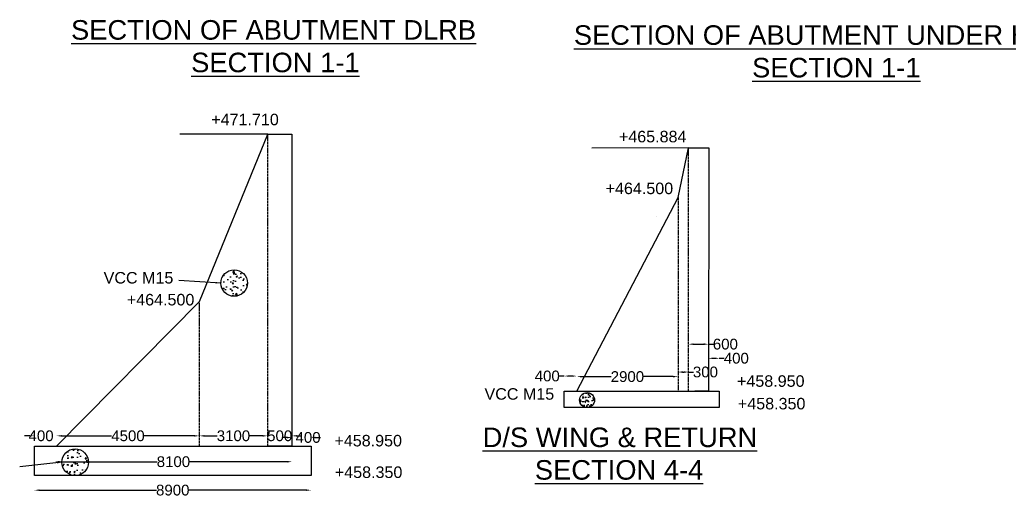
# Model space of a CAD drawing. Header units: metres. Extents: x 2437 to 5635, y 1328 to 3149.
# Drawn here: x 4100 to 5112, y 2042 to 2531 of the extents above; entities that cross this region are included whole.
import ezdxf

# ---------------------------------------------------------------- set-up
doc = ezdxf.new("R2010")
doc.units = ezdxf.units.M
doc.header["$MEASUREMENT"] = 0
doc.linetypes.add('ACAD_ISO02W100', pattern=[15, 12, -3])
doc.layers.add('DRAWING', color=7, linetype='Continuous')
doc.styles.get("Standard").update_dxf_attribs({"font": 'ARIAL_1.TTF'})
doc.dimstyles.get("Standard").update_dxf_attribs({"dimtxt": 11, "dimasz": 5, "dimexe": 0.18, "dimexo": 0.0625, "dimgap": 0.09, "dimtad": 0, "dimtih": 1, "dimtoh": 1, "dimdec": 0, "dimzin": 0, "dimdsep": 46, "dimtxsty": 'Standard', "dimcen": 0, "dimse1": 1, "dimse2": 1, "dimadec": 0, "dimazin": 0, "dimtfac": 1, "dimtdec": 0, "dimtofl": 0, "dimtmove": 0, "dimatfit": 3, "dimfxl": 0, "dimtolj": 1, "dimtzin": 0, "dimarcsym": 0})
pattern_1 = [(50, (-131.464, 518.637), (14.345204, -1.255043), [1.5, -16.5]), (355, (-131.464, 518.637), (-2.775027, 15.043843), [1.2, -13.2]), (100.4514, (-130.269, 518.533), (11.570188, 13.78879), [1.274804, -14.022842]), (46.1842, (-131.464, 522.637), (21.34482, -3.31038), [2.25, -24.75]), (96.6356, (-129.686, 522.362), (18.69325, 19.48236), [1.91221, -21.03426]), (351.1842, (-131.464, 522.637), (18.69324, 19.48237), [1.8, -19.8]), (21, (-129.464, 521.637), (11.93814, -8.052378), [1.5, -16.5]), (326, (-129.464, 521.637), (4.866307, 14.503), [1.2, -13.2]), (71.4514, (-128.47, 520.966), (16.804453, 6.45061), [1.274804, -14.022842]), (37.5, (-131.4644, 518.6374), (0.243197, 6.657877), [0, -13.04, 0, -13.4, 0, -13.25]), (7.5, (-131.4644, 518.6374), (5.261391, 7.888234), [0, -7.64, 0, -12.74, 0, -5.05]), (327.5, (-135.9244, 518.6374), (10.676449, -0.4510974), [0, -5, 0, -15.6, 0, -20.7]), (317.5, (-137.924, 518.637), (11.663723, 2.0021), [0, -6.5, 0, -10.36, 0, -14.7])]

# ---------------------------------------------------------------- blocks, each defined once
blk = doc.blocks.new('*D69')
at = {"layer": 'Defpoints', "color": 0, "transparency": 16777216}
for p in [(4136.1, 2077.2), (4378.6, 2078.4), (4378.6, 2077.2)]:
    blk.add_point(p, dxfattribs=at)
at = {"layer": 'DRAWING', "color": 0, "lineweight": -2, "transparency": 16777216}
for p, q in [((4141.1, 2078.4), (4240.9, 2078.4)), ((4373.6, 2078.4), (4273.9, 2078.4))]:
    blk.add_line(p, q, dxfattribs=at)
at = {"layer": 'DRAWING', "color": 0, "transparency": 16777216}
for points in [[(4141.1, 2079.3), (4141.1, 2077.6), (4136.1, 2078.4)], [(4373.6, 2079.3), (4373.6, 2077.6), (4378.6, 2078.4)]]:
    blk.add_solid(points, dxfattribs=at)
at = {"layer": 'DRAWING', "color": 0, "transparency": 16777216, "insert": (4257.4, 2078.4), "char_height": 11, "attachment_point": 5}
blk.add_mtext('\\A1;8100', dxfattribs=at)
blk = doc.blocks.new('*D70')
at = {"layer": 'Defpoints', "color": 0, "transparency": 16777216}
for p in [(4115.2, 2064.3), (4398.3, 2064.3), (4398.3, 2049.3)]:
    blk.add_point(p, dxfattribs=at)
at = {"layer": 'DRAWING', "color": 0, "lineweight": -2, "transparency": 16777216}
for p, q in [((4120.2, 2049.3), (4240.2, 2049.3)), ((4393.3, 2049.3), (4273.2, 2049.3))]:
    blk.add_line(p, q, dxfattribs=at)
at = {"layer": 'DRAWING', "color": 0, "transparency": 16777216}
for points in [[(4120.2, 2050.1), (4120.2, 2048.5), (4115.2, 2049.3)], [(4393.3, 2050.1), (4393.3, 2048.5), (4398.3, 2049.3)]]:
    blk.add_solid(points, dxfattribs=at)
at = {"layer": 'DRAWING', "color": 0, "transparency": 16777216, "insert": (4256.7, 2049.3), "char_height": 11, "attachment_point": 5}
blk.add_mtext('\\A1;8900', dxfattribs=at)
blk = doc.blocks.new('*D71')
at = {"layer": 'Defpoints', "color": 0, "transparency": 16777216}
for p in [(4137.9, 2104.9), (4115.2, 2094.4), (4137.9, 2094.4)]:
    blk.add_point(p, dxfattribs=at)
at = {"layer": 'DRAWING', "color": 0, "lineweight": -2, "transparency": 16777216}
for p, q in [((4110.2, 2104.9), (4105.2, 2104.9)), ((4142.9, 2104.9), (4147.9, 2104.9))]:
    blk.add_line(p, q, dxfattribs=at)
at = {"layer": 'DRAWING', "color": 0, "transparency": 16777216}
for points in [[(4110.2, 2105.7), (4110.2, 2104.1), (4115.2, 2104.9)], [(4142.9, 2105.7), (4142.9, 2104.1), (4137.9, 2104.9)]]:
    blk.add_solid(points, dxfattribs=at)
at = {"layer": 'DRAWING', "color": 0, "transparency": 16777216, "insert": (4122, 2104.9), "char_height": 11, "attachment_point": 5}
blk.add_mtext('\\A1;400', dxfattribs=at)
blk = doc.blocks.new('*D72')
at = {"layer": 'Defpoints', "color": 0, "transparency": 16777216}
for p in [(4137.9, 2104.9), (4283.9, 2104.9), (4283.9, 2104.9)]:
    blk.add_point(p, dxfattribs=at)
at = {"layer": 'DRAWING', "color": 0, "lineweight": -2, "transparency": 16777216}
for p, q in [((4142.9, 2104.9), (4194.2, 2104.9)), ((4278.9, 2104.9), (4227.6, 2104.9))]:
    blk.add_line(p, q, dxfattribs=at)
at = {"layer": 'DRAWING', "color": 0, "transparency": 16777216}
for points in [[(4142.9, 2105.7), (4142.9, 2104.1), (4137.9, 2104.9)], [(4278.9, 2105.7), (4278.9, 2104.1), (4283.9, 2104.9)]]:
    blk.add_solid(points, dxfattribs=at)
at = {"layer": 'DRAWING', "color": 0, "transparency": 16777216, "insert": (4210.9, 2104.9), "char_height": 11, "attachment_point": 5}
blk.add_mtext('\\A1;4500', dxfattribs=at)
blk = doc.blocks.new('*D73')
at = {"layer": 'Defpoints', "color": 0, "transparency": 16777216}
for p in [(4283.9, 2104.9), (4353.8, 2104.9), (4353.8, 2104.9)]:
    blk.add_point(p, dxfattribs=at)
at = {"layer": 'DRAWING', "color": 0, "lineweight": -2, "transparency": 16777216}
for p, q in [((4288.9, 2104.9), (4302.3, 2104.9)), ((4348.8, 2104.9), (4335.3, 2104.9))]:
    blk.add_line(p, q, dxfattribs=at)
at = {"layer": 'DRAWING', "color": 0, "transparency": 16777216}
for points in [[(4288.9, 2105.7), (4288.9, 2104.1), (4283.9, 2104.9)], [(4348.8, 2105.7), (4348.8, 2104.1), (4353.8, 2104.9)]]:
    blk.add_solid(points, dxfattribs=at)
at = {"layer": 'DRAWING', "color": 0, "transparency": 16777216, "insert": (4318.8, 2104.9), "char_height": 11, "attachment_point": 5}
blk.add_mtext('\\A1;3100', dxfattribs=at)
blk = doc.blocks.new('*D74')
at = {"layer": 'Defpoints', "color": 0, "transparency": 16777216}
for p in [(4353.8, 2104.9), (4378.5, 2104.9), (4378.5, 2104.9)]:
    blk.add_point(p, dxfattribs=at)
at = {"layer": 'DRAWING', "color": 0, "lineweight": -2, "transparency": 16777216}
for p, q in [((4348.8, 2104.9), (4343.8, 2104.9)), ((4383.5, 2104.9), (4388.5, 2104.9))]:
    blk.add_line(p, q, dxfattribs=at)
at = {"layer": 'DRAWING', "color": 0, "transparency": 16777216}
for points in [[(4348.8, 2105.7), (4348.8, 2104.1), (4353.8, 2104.9)], [(4383.5, 2105.7), (4383.5, 2104.1), (4378.5, 2104.9)]]:
    blk.add_solid(points, dxfattribs=at)
at = {"layer": 'DRAWING', "color": 0, "transparency": 16777216, "insert": (4366.1, 2104.9), "char_height": 11, "attachment_point": 5}
blk.add_mtext('\\A1;500', dxfattribs=at)
blk = doc.blocks.new('*D75')
at = {"layer": 'Defpoints', "color": 0, "transparency": 16777216}
for p in [(4378.5, 2104.9), (4397.7, 2104.9), (4397.7, 2103.2)]:
    blk.add_point(p, dxfattribs=at)
at = {"layer": 'DRAWING', "color": 0, "lineweight": -2, "transparency": 16777216}
for p, q in [((4373.5, 2103.2), (4368.5, 2103.2)), ((4402.7, 2103.2), (4407.7, 2103.2))]:
    blk.add_line(p, q, dxfattribs=at)
at = {"layer": 'DRAWING', "color": 0, "transparency": 16777216}
for points in [[(4373.5, 2104), (4373.5, 2102.3), (4378.5, 2103.2)], [(4402.7, 2104), (4402.7, 2102.3), (4397.7, 2103.2)]]:
    blk.add_solid(points, dxfattribs=at)
at = {"layer": 'DRAWING', "color": 0, "transparency": 16777216, "insert": (4395.1, 2103.2), "char_height": 11, "attachment_point": 5}
blk.add_mtext('\\A1;400', dxfattribs=at)
blk = doc.blocks.new('*D76')
at = {"layer": 'Defpoints', "color": 0, "transparency": 16777216}
for p in [(4669.9, 2166.1), (4657.2, 2150.7), (4669.9, 2150.7)]:
    blk.add_point(p, dxfattribs=at)
at = {"layer": 'DRAWING', "color": 0, "lineweight": -2, "transparency": 16777216}
for p, q in [((4657.2, 2166.1), (4652.2, 2166.1)), ((4664.9, 2166.1), (4662.2, 2166.1))]:
    blk.add_line(p, q, dxfattribs=at)
at = {"layer": 'DRAWING', "color": 0, "transparency": 16777216}
for points in [[(4662.2, 2166.9), (4662.2, 2165.3), (4657.2, 2166.1)], [(4664.9, 2166.9), (4664.9, 2165.3), (4669.9, 2166.1)]]:
    blk.add_solid(points, dxfattribs=at)
at = {"layer": 'DRAWING', "color": 0, "transparency": 16777216, "insert": (4639.8, 2166.1), "char_height": 11, "attachment_point": 5}
blk.add_mtext('\\A1;400', dxfattribs=at)
blk = doc.blocks.new('*D77')
at = {"layer": 'Defpoints', "color": 0, "transparency": 16777216}
for p in [(4669.9, 2166.1), (4773.6, 2166.1), (4773.6, 2165.5)]:
    blk.add_point(p, dxfattribs=at)
at = {"layer": 'DRAWING', "color": 0, "lineweight": -2, "transparency": 16777216}
for p, q in [((4674.9, 2165.5), (4705.2, 2165.5)), ((4768.6, 2165.5), (4738.4, 2165.5))]:
    blk.add_line(p, q, dxfattribs=at)
at = {"layer": 'DRAWING', "color": 0, "transparency": 16777216}
for points in [[(4674.9, 2166.3), (4674.9, 2164.7), (4669.9, 2165.5)], [(4768.6, 2166.3), (4768.6, 2164.7), (4773.6, 2165.5)]]:
    blk.add_solid(points, dxfattribs=at)
at = {"layer": 'DRAWING', "color": 0, "transparency": 16777216, "insert": (4721.8, 2165.5), "char_height": 11, "attachment_point": 5}
blk.add_mtext('\\A1;2900', dxfattribs=at)
blk = doc.blocks.new('*D78')
at = {"layer": 'Defpoints', "color": 0, "transparency": 16777216}
for p in [(4784.4, 2170.2), (4773.6, 2165.5), (4784.4, 2164.4)]:
    blk.add_point(p, dxfattribs=at)
at = {"layer": 'DRAWING', "color": 0, "lineweight": -2, "transparency": 16777216}
for p, q in [((4778.6, 2170.2), (4779.4, 2170.2)), ((4784.4, 2170.2), (4789.4, 2170.2))]:
    blk.add_line(p, q, dxfattribs=at)
at = {"layer": 'DRAWING', "color": 0, "transparency": 16777216}
for points in [[(4778.6, 2171), (4778.6, 2169.3), (4773.6, 2170.2)], [(4779.4, 2171), (4779.4, 2169.3), (4784.4, 2170.2)]]:
    blk.add_solid(points, dxfattribs=at)
at = {"layer": 'DRAWING', "color": 0, "transparency": 16777216, "insert": (4801.6, 2170.2), "char_height": 11, "attachment_point": 5}
blk.add_mtext('\\A1;300', dxfattribs=at)
blk = doc.blocks.new('*D79')
at = {"layer": 'Defpoints', "color": 0, "transparency": 16777216}
for p in [(4804.7, 2198.7), (4784.4, 2170.2), (4804.7, 2170.1)]:
    blk.add_point(p, dxfattribs=at)
at = {"layer": 'DRAWING', "color": 0, "lineweight": -2, "transparency": 16777216}
for p, q in [((4789.4, 2198.7), (4799.7, 2198.7)), ((4804.7, 2198.7), (4809.7, 2198.7))]:
    blk.add_line(p, q, dxfattribs=at)
at = {"layer": 'DRAWING', "color": 0, "transparency": 16777216}
for points in [[(4789.4, 2199.6), (4789.4, 2197.9), (4784.4, 2198.7)], [(4799.7, 2199.6), (4799.7, 2197.9), (4804.7, 2198.7)]]:
    blk.add_solid(points, dxfattribs=at)
at = {"layer": 'DRAWING', "color": 0, "transparency": 16777216, "insert": (4822, 2198.7), "char_height": 11, "attachment_point": 5}
blk.add_mtext('\\A1;600', dxfattribs=at)
blk = doc.blocks.new('*D80')
at = {"layer": 'Defpoints', "color": 0, "transparency": 16777216}
for p in [(4815.8, 2184.3), (4804.7, 2150.7), (4815.8, 2150.7)]:
    blk.add_point(p, dxfattribs=at)
at = {"layer": 'DRAWING', "color": 0, "lineweight": -2, "transparency": 16777216}
for p, q in [((4809.7, 2184.3), (4810.8, 2184.3)), ((4815.8, 2184.3), (4820.8, 2184.3))]:
    blk.add_line(p, q, dxfattribs=at)
at = {"layer": 'DRAWING', "color": 0, "transparency": 16777216}
for points in [[(4809.7, 2185.1), (4809.7, 2183.4), (4804.7, 2184.3)], [(4810.8, 2185.1), (4810.8, 2183.4), (4815.8, 2184.3)]]:
    blk.add_solid(points, dxfattribs=at)
at = {"layer": 'DRAWING', "color": 0, "transparency": 16777216, "insert": (4833.2, 2184.3), "char_height": 11, "attachment_point": 5}
blk.add_mtext('\\A1;400', dxfattribs=at)

msp = doc.modelspace()

# ---------------------------------------------------------------- hatches: boundary and pattern name
at = {"layer": 'DRAWING'}
h = msp.add_hatch(dxfattribs=at)
h.set_pattern_fill('AR-CONC', color=256, scale=2, style=0)
h.set_pattern_definition(pattern_1)
h.paths.add_polyline_path([(4333.1, 2261.3, 1), (4305.8, 2261.3, 1)])
h = msp.add_hatch(dxfattribs=at)
h.set_pattern_fill('AR-CONC', color=256, scale=1.120448, style=0)
h.set_pattern_definition([(50, (2278.0997, 1267.9864), (8.03653, -0.703105), [0.840336, -9.2437]), (355, (2278.1, 1267.986), (-1.554637, 8.427925), [0.67227, -7.39496]), (100.4514, (2278.769, 1267.928), (6.4819, 7.724815), [0.714176, -7.855936]), (46.1842, (2278.1, 1270.227), (11.957886, -1.854555), [1.260505, -13.86555]), (96.6356, (2279.096, 1270.073), (10.472414, 10.91449), [1.071264, -11.7839]), (351.1842, (2278.1, 1270.227), (10.472406, 10.9145), [1.008404, -11.09244]), (21, (2279.22, 1269.667), (6.688036, -4.511137), [0.840336, -9.2437]), (326, (2279.22, 1269.667), (2.726223, 8.124933), [0.67227, -7.39496]), (71.4514, (2279.7774, 1269.291), (9.414262, 3.613788), [0.714176, -7.855936]), (37.5, (2278.0997, 1267.9864), (0.136245, 3.729904), [0, -7.305324, 0, -7.507005, 0, -7.422971]), (7.5, (2278.0997, 1267.9864), (2.9475586, 4.41918), [0, -4.280113, 0, -7.137257, 0, -2.8291324]), (327.5, (2275.601, 1267.9864), (5.9812054, -0.2527157), [0, -2.801121, 0, -8.739498, 0, -11.596642]), (317.5, (2274.4806, 1267.9864), (6.534301, 1.121625), [0, -3.641458, 0, -5.803923, 0, -8.235296])])
h.paths.add_polyline_path([(4681.4, 2133.9, 0.379806), (4688.2, 2141.5, 1), (4672.8, 2141.5, 0.379806), (4679.6, 2133.9)])
h = msp.add_hatch(dxfattribs=at)
h.set_pattern_fill('AR-CONC', color=256, scale=2, style=0)
h.set_pattern_definition(pattern_1)
h.paths.add_polyline_path([(4170.6, 2077.9, 1), (4143.1, 2077.9, 0.379806), (4155.3, 2064.3), (4158.5, 2064.3, 0.379806)])

# ---------------------------------------------------------------- linework, layer by layer
at = {"layer": 'DRAWING', "linetype": 'ACAD_ISO02W100', "ltscale": 0.2}
for p, q in [((4283.9, 2413.6), (4283.9, 2413.7)), ((4353.8, 2094.4), (4353.8, 2413.6)), ((4784.4, 2150.7), (4784.4, 2399.8)), ((4751.7, 2329.6), (4751.7, 2329.6)), ((4283.9, 2094.4), (4283.9, 2242.4))]:
    msp.add_line(p, q, dxfattribs=at)
at = {"layer": 'DRAWING'}
for p, q in [((4353.8, 2413.6), (4378.5, 2413.6)), ((4378.5, 2413.6), (4378.5, 2094.4)), ((4784.4, 2399.8), (4805, 2399.8)), ((4805, 2399.8), (4804.7, 2150.7)), ((4804.7, 2150.7), (4790.8, 2150.7)), ((4378.5, 2094.4), (4353.8, 2094.4))]:
    msp.add_line(p, q, dxfattribs=at)
for points in [[(4137.9, 2094.4), (4283.9, 2242.4), (4353.8, 2413.6), (4264.1, 2413.6)], [(4669.9, 2150.7), (4773.6, 2348.9), (4784.4, 2399.8), (4685.5, 2399.5)]]:
    msp.add_lwpolyline(points, dxfattribs=at)
at = {"layer": 'DRAWING', "linetype": 'ACAD_ISO02W100', "ltscale": 0.2}
msp.add_lwpolyline([(4773.6, 2348.9), (4773.6, 2150.7)], dxfattribs=at)
at = {"layer": 'DRAWING'}
for points in [[(4657.2, 2150.7), (4815.8, 2150.7), (4815.8, 2133.9), (4657.2, 2133.9)], [(4115.2, 2094.4), (4398.3, 2094.4), (4398.3, 2064.3), (4115.2, 2064.3)]]:
    msp.add_lwpolyline(points, close=True, dxfattribs=at)
for centre, radius in [((4319.5, 2261.3), 13.6), ((4680.5, 2141.5), 7.69), ((4156.9, 2077.9), 13.7)]:
    msp.add_circle(centre, radius, dxfattribs=at)

# ---------------------------------------------------------------- texts
for s, p in [('+471.710', (4296.1, 2422.8)), ('+465.884', (4713.1, 2405.3)), ('+464.500', (4699.5, 2352.3)), ('VCC M15', (4186, 2260.8)), ('+464.500', (4209.7, 2238.4)), ('+458.950', (4833.9, 2155.1)), ('VCC M15', (4575.6, 2141.9)), ('+458.350', (4834.8, 2132)), ('+458.950', (4422.1, 2094.1)), ('+458.350', (4422.5, 2061.8))]:
    msp.add_text(s, height=11.78, dxfattribs=at).set_placement(p)
at = {"layer": 'DRAWING', "char_height": 20, "attachment_point": 1}
for s, insert, width in [('\\pi47.418;{\\LSECTION OF ABUTMENT DLRB\\P\\pi170.31;SECTION 1-1}', (4105.2, 2530.4), 506.556), ('\\pi113.89;{\\LSECTION OF ABUTMENT UNDER HOIST\\P\\pi296.22;SECTION 1-1}', (4553.1, 2525.1), 758.38), ('\\pi25.111;{\\LD/S WING & RETURN\\P\\pi78.508;SECTION 4-4}', (4548.6, 2113.4), 326.729)]:
    msp.add_mtext(s, dxfattribs=dict(at, insert=insert, width=width))

# ---------------------------------------------------------------- dimensions: what is measured, and where the dimension line sits
at = {"layer": 'DRAWING'}
for base, p1, p2, text, picture, middle in [((4804.7, 2198.7), (4784.4, 2170.2), (4804.7, 2170.1), '600', '*D79', (4822, 2198.7)), ((4815.8, 2184.3), (4804.7, 2150.7), (4815.8, 2150.7), '400', '*D80', (4833.2, 2184.3)), ((4784.4, 2170.2), (4773.6, 2165.5), (4784.4, 2164.4), '300', '*D78', (4801.6, 2170.2)), ((4773.6, 2165.5), (4669.9, 2166.1), (4773.6, 2166.1), '2900', '*D77', (4721.8, 2165.5)), ((4283.9, 2104.9), (4137.9, 2104.9), (4283.9, 2104.9), '4500', '*D72', (4210.9, 2104.9)), ((4353.8, 2104.9), (4283.9, 2104.9), (4353.8, 2104.9), '3100', '*D73', (4318.8, 2104.9)), ((4378.5, 2104.9), (4353.8, 2104.9), (4378.5, 2104.9), '500', '*D74', (4366.1, 2104.9)), ((4378.6, 2078.4), (4136.1, 2077.2), (4378.6, 2077.2), '8100', '*D69', (4257.4, 2078.4)), ((4398.3, 2049.3), (4115.2, 2064.3), (4398.3, 2064.3), '8900', '*D70', (4256.7, 2049.3))]:
    dim = msp.add_linear_dim(base=base, p1=p1, p2=p2, text=text, dimstyle='Standard', dxfattribs=at)
    dim.commit()
    dim.dimension.update_dxf_attribs({"geometry": picture, "text_midpoint": middle})
for base, p1, p2, picture, middle in [((4669.9, 2166.1), (4657.2, 2150.7), (4669.9, 2150.7), '*D76', (4639.8, 2166.1)), ((4137.9, 2104.9), (4115.2, 2094.4), (4137.9, 2094.4), '*D71', (4122, 2104.9)), ((4397.7, 2103.2), (4378.5, 2104.9), (4397.7, 2104.9), '*D75', (4395.1, 2103.2))]:
    dim = msp.add_linear_dim(base=base, p1=p1, p2=p2, text='400', dimstyle='Standard', dxfattribs=at)
    dim.commit()
    dim.dimension.update_dxf_attribs({"geometry": picture, "text_midpoint": middle, "dimtype": 160})

# ---------------------------------------------------------------- leaders
for points in [[(4305.8, 2261.3), (4262.9, 2263.9)], [(4143.1, 2077.9), (4100.2, 2073.3)]]:
    msp.add_leader(points, dimstyle='Standard', override={"dimgap": 0.09, "dimtad": 0}, dxfattribs=at)

doc.saveas('drawing.dxf')
